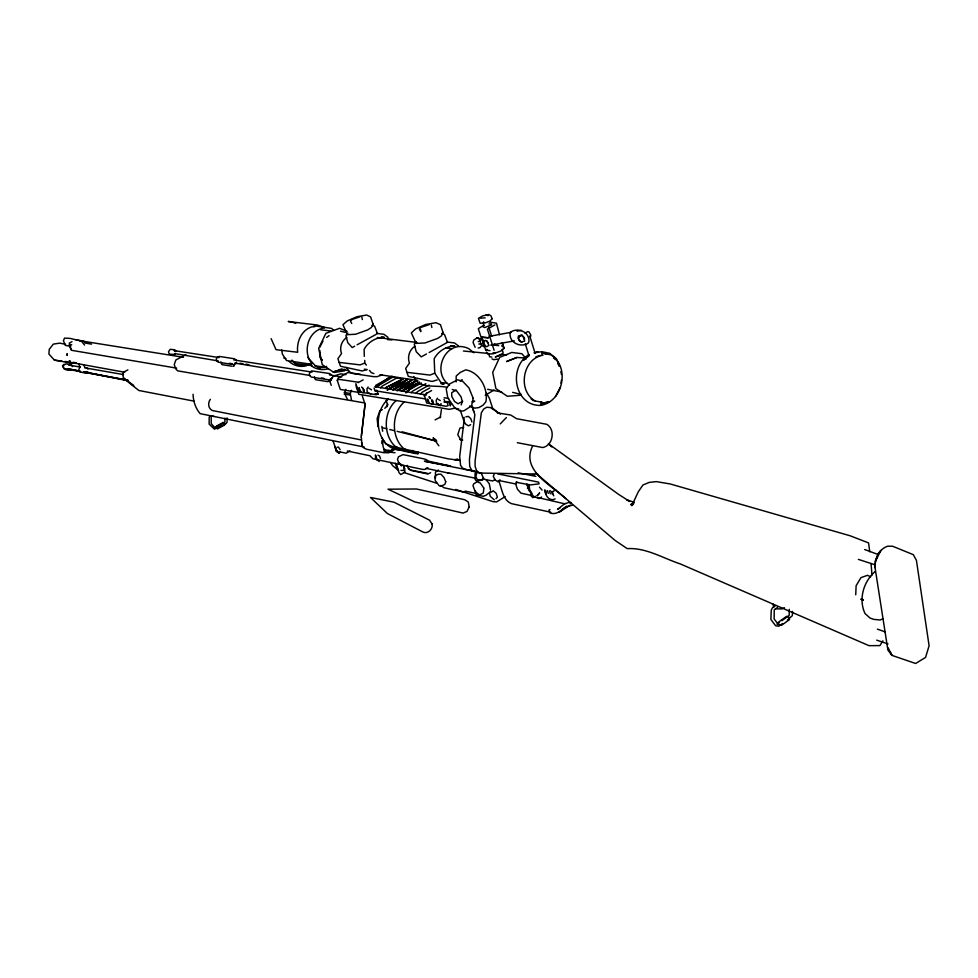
<?xml version="1.0" encoding="UTF-8"?>
<svg xmlns="http://www.w3.org/2000/svg" width="978" height="978" viewBox="0 0 978 978"><rect width="100%" height="100%" fill="white"/><g stroke="black" fill="none" stroke-linecap="round" stroke-linejoin="round"><path stroke-width="1.47" d="M456.139 381.933L456.188 376.029L460.259 372.422L465.76 369.843C479.501 372.215 488.499 388.694 485.858 401.872L483.095 405.149L479.037 407.533L474.77 408.144L469.648 406.017M361.31 436.995L362.056 445.442L363.914 447.997L366.567 449.244L383.266 452.643L388.779 452.765L398.107 447.606M381.836 443.535L381.872 440.797M530.907 494.208L531.164 496.017L532.863 497.643L535.516 496.286M789.295 609.306L789.209 615.358L781.899 620.663M792.461 611.409L792.376 615.627L787.4 620.064M855.726 594.807L856.117 585.712L860.97 577.631L867.449 575.333L870.701 576.775M875.053 567.643C874.515 558.951 879.002 548.902 887.792 546.189L892.608 546.237L913.305 554.66L916.435 560.382L929.1 645.773L925.543 657.424L915.652 663.487L891.899 655.37L887.89 650.04L875.053 567.643L875.542 560.076M778.5 623.267L778.598 622.057L786.532 616.384L788.781 616.935L789.515 619.587L781.581 625.284L779.344 624.71M355.87 383.608L356.518 387.74M483.376 324.146L483.609 321.811M450.907 403.694L450.357 405.907L449.244 402.52L443.939 401.909M361.481 435.503L365.026 404.232L362.361 396.066M383.217 439.574L382.716 444.061L383.425 447.985L385.259 450.051L389.623 450.369M386.97 406.75L387.312 403.755M361.175 437.166L365.112 404.134M440.21 417.753L441.42 409.611M560.956 383.131L561.47 380.185M529.11 484.538L529.636 489.623L531.898 493.328M530.516 336.787L530.822 335.124L529.037 332.007L527.973 331.542L524.868 333.095M476.689 473.12L475.895 476.628L477.264 479.575L481.298 480.235L483.584 477.851M344.733 392.655L345.809 389.366M461.188 404.916L462.337 401.445L461.017 396.75L456.628 390.907L452.252 389.476M337.3 380.32L338.144 377.985L348.046 372.496L360.809 374.44M875.481 561.25L878.244 553.682L880.848 550.443L876.141 559.893M350.295 393.559L351.493 390.308M464.147 417.361L463.816 420.956L465.699 424.183L468.572 425.882L470.638 424.66M532.521 446.261C520.516 470.369 552.374 485.98 565.956 498.694M441.115 403.572L440.222 405.515L436.591 403.401L436.188 400.21L437.557 398.144M210.05 415.674L209.194 417.374L209.133 424.11L214.451 429.171L226.101 423.511L227.092 422.227L227.03 417.924M236.517 362.153L235.576 363.975L233.693 364.66L218.204 362.178L216.468 360.589L216.407 358.681L217.593 356.848L219.512 356.457L234.365 358.755L236.15 359.953M331.322 378.731L329.904 381.481L331.261 385.356M555.528 396.506L560.198 387.545M319.598 347.545L322.997 341.126M475.944 472.154L475.039 473.841L475.174 479.489L476.152 480.785M210.356 399.305C207.617 402.691 208.131 408.559 212.324 410.528L360.674 439.831M483.487 478.425L482.582 480.027L476.885 480.931M368.107 387.007L366.921 389.012L367.263 392.044L370.735 394.048M882.877 640.81L879.919 645.602L868.953 645.651L680.187 563.878C662.937 558.193 645.993 547.484 627.265 548.634L615.174 540.492L535.443 472.826M332.532 377.215L329.904 381.481L333.192 376.151L340.882 373.853L345.931 374.635M490.443 491.897L489.501 493.267L490.247 496.311L494.232 499.831M494.232 473.707L493.303 476.469L495.333 480.149L497.936 481.653L499.892 480.406M416.212 341.628L414.281 344.146L416.212 351.689L421.237 356.872L426.481 353.975M481.787 345.332L479.917 347.703L478.144 348.034M482.484 337.618L480.308 340.381L480.626 343.999L483.743 346.774M347.887 333.082L345.882 335.466L347.752 342.667L352.239 347.569L354.672 346.188M87.812 371.774L85.575 373.107L79.756 371.909L78.656 370.161L79.854 367.117L78.766 363.84M384.782 408.303L387.936 404.77L386.09 400.723L388.217 398.572M380.638 387.863L382.3 386.017L397.471 377.581L401.298 378.804M406.017 392.985L408.584 390.173L421.347 382.997M411.335 392.753L413.046 390.87L425.846 383.682M415.821 393.474L417.545 391.579L429.085 385.1M420.344 394.195L422.068 392.3L429.77 387.96M426.628 393.022L424.024 395.87L426.53 394.452M404.305 401.958C387.264 416.408 392.361 453.67 418.291 453.694L409.085 451.249L415.002 452.68L418.67 452.374M396.176 400.601C379.036 415.124 384.476 451.702 410.124 451.958L404.11 450.662M388.132 399.256C371.029 413.706 376.518 450.1 402.031 450.345L396.041 449.061M495.98 498.658L497.362 497.191L496.213 493.352L493.267 490.809L491.457 492.093M64.059 364.244L62.568 365.796L63.973 368.596L80.404 371.603M500.259 423.89L506.347 417.582M633.597 503.817L631.788 505.663L638.304 491.775L642.925 485.015L649.196 482.411L656.324 481.616L670.199 483.963L850.151 535.785L868.55 542.912L869.772 551.775M484.342 325.283L482.863 326.738L484.733 327.544L491.604 324.892L491.311 323.828L488.89 323.962M875.322 571.396C863.562 581.372 858.232 599.294 865.029 613.536L869.992 618.023L873.672 619.355L880.09 620.015L882.853 618.732M529.098 354.525C507.985 366.933 514.196 406.225 540.651 405.393C563.242 401.738 570.382 366.493 550.614 354.672L541.678 352.985L549.257 354.513M460.198 381.188L462.166 379.598M529.257 355.625L523.413 360.283L528.866 355.356L525.247 343.718M490.797 491.469L486.054 495.235L483.23 496.311L476.225 494.782L475.442 490.858M414.929 346.224C409.379 349.782 407.203 356.897 409.427 363.034L405.674 368.474L406.958 372.325L429.99 375.087L434.77 373.131L434.159 358.84C437.912 351.395 446.457 345.931 454.856 346.188L450.528 345.662M346.835 337.496C341.469 340.833 339.329 347.667 341.53 353.535L337.899 358.718L339.158 362.398L360.136 364.892L364.782 363.034L364.733 360.356M500.051 480.064L497.936 481.653L499.196 480.736M326.664 337.41L329.073 335.637M779.454 622.436L777.021 624.196L778.402 624.539L774.124 618.94L774.258 609.771L777.571 607.424M418.547 383.009L405.882 392.129L419.097 382.716M397.141 390.662L411.982 380.002L394.403 389.085L411.445 380.528L397.105 390.699M401.542 391.359L416.396 380.674L398.792 389.782L415.858 381.2L401.506 391.408M782.522 623.561L778.867 626.189L775.64 625.773L770.884 619.453L771.251 610.162L772.424 607.803L774.882 606.054M390.246 376.726L375.528 387.215L389.77 377.251M462.716 401.286L458.046 403.767L454.562 401.493L451.775 396.396L451.677 392.74L456.164 389.953M438.499 470.002L435.467 472.129L435.503 477.924M566.568 506.225C561.665 509.954 556.604 515.504 549.819 512.9L548.951 510.161L549.978 509.514M552.215 492.044L555.7 489.685M541.58 497.007L539.171 498.572L533.719 496.543L528.743 490.161L526.971 484.073M565.052 503.413L557.521 509.416L560.443 507.594M351.518 400.124L350.491 394.733M570.418 505.064L559 512.276L565.675 506.849L572.533 505.198M555.125 498.902C550.003 501.763 545.076 496.054 545.418 490.993M430.613 472.692L427.985 474.012L411.115 470.442L408.388 468.78L407.227 465.345M505.198 496.604L496.653 501.897L493.156 501.69L455.76 489.465M495.039 479.489L492.582 480.993L483.902 479.196L481.274 473.266M71.7 369.586C68.863 371.261 61.773 369.757 63.533 365.344L66.052 363.828L71.382 364.928L72.58 366.579M485.21 395.308L494.073 390.026M569.795 503.071L570.92 502.399M401.322 465.956L402.19 465.442M377.105 386.334L393.156 376.933L396.97 378.156M338.975 453.058L335.552 449.049L335.332 446.689L336.102 451.359L338.975 453.058L340.21 452.337M527.338 488.108L528.707 487.313L526.763 484.575M350.026 450.919L346.09 453.205L339.403 451.799M427.826 467.704L424.843 469.428L422.52 469.391L401.542 464.966L399.293 463.816L397.484 459.623L398.474 456.787L403.009 454.623L424.318 458.951L426.811 459.831L428.266 461.763M501.531 345.992L502.814 345.271L501.983 342.63M519.367 336.261L518.23 338.144L519.012 340.393L521.078 341.945L524.587 341.188L524.391 337.826L521.861 334.806L518.352 336.151L518.426 338.437L520.296 341.383L522.069 342.007M426.469 393.474L431.604 390.54M484.012 325.148L478.328 328.657L481.066 337.288L488.621 337.813L481.579 336.994L485.736 350.112L487.02 349.378M357.117 344.794L376.188 334.342M634.196 502.643L630.614 504.672L633.279 503.841M494.892 324.904L487.386 329.146L494.086 350.258M375.638 385.405L392.068 376.163M358.168 382.655L363.168 379.867M390.173 450.748L396.665 447.142M397.545 447.325L389.757 451.64L386.334 451.983L383.828 451.041M329.195 380.955L327.874 381.677L315.405 379.672L314.427 376.848M429.11 352.532L447.484 342.349L444.464 334.415L441.689 333.461M309.818 364.158C303.522 368.144 294.525 366.505 289.231 361.554M233.106 366.42L234.365 365.735M435.1 419.904L440.675 416.934M71.993 341.689L69.328 343.095L70.013 344.843M127.886 369.88L124.072 371.872L122.702 373.889L123.485 378.303L138.839 390.479L194.047 401.139M185.857 354.708L175.918 359.928L174.231 364.611L175.93 369.158L177.666 370.845L364.721 402.948M382.312 409.599L379.831 410.894L377.129 418.596L377.985 426.604M419.586 381.995L403.205 390.479L417.667 383.193M71.7 344.684L69.56 345.772L71.321 350.271L176.676 368.144M326.579 366.371L324.341 367.496L317.85 367.569M472.398 402.3L474.746 401.188L472.154 401.567M499.917 354.88L495.296 357.007L500.932 355.014L503.144 353.034L502.264 349.427M784.442 607.717L781.703 608.964L775.481 608.768M550.259 490.663L549.44 491.029L550.308 493.78M516.836 357.471L506.58 361.542L516.836 357.471L526.311 358.034M535.614 352.691L541.702 351.664L549.673 353.278L556.311 358.706L559.514 366.212M478.242 341.64L480.809 340.65M330.894 379.122L328.938 379.867L311.187 377.031L309.403 375.332L309.549 372.838L311.566 370.87L329.672 373.535L331.518 374.819M382.19 374.867L377.019 376.677L373.449 376.64L352.153 373.376L348.791 371.359L346.444 367.422M569.392 502.215L564.832 503.853L537.839 497.557M548.303 401.603L540.675 404.097L549.66 401.811M536.861 352.129L538.206 351.701L534.025 352.801M535.895 356.811L539.99 355.491M492.594 344.745L494.917 343.999M341.591 369.281L333.119 371.933L322.251 364.66L318.657 348.425L325.882 333.315L339.598 328.29L347.129 331.408M376.774 390.136L378.119 394.122L376.114 394.733L358.388 391.762L356.383 385.332M437.19 379.953L432.093 381.444L408.291 376.347L407.019 372.508M328.376 368.694C322.19 370.638 314.757 369.281 310.05 364.696M324.513 327.985C308.266 329.806 302.08 351.835 311.921 363.706L311.248 364.268L286.517 360.552L282.373 354.073L281.713 350.038M345.002 369.195L333.119 371.933L334.476 372.435L344.659 370.833M359.831 316.86L352.056 319.439L350.491 321.224L351.762 323.498M429.049 324.684L420.882 327.373L419.379 329.256L420.784 331.652L420.748 329.769M362.532 392.704L364.097 392.386L364.036 389.623M175.221 354.415L170.637 354.293L169.108 353.633L168.46 351.787L170.233 349.293L174.683 349.794L175.942 350.784M485.186 317.874L480.381 318.143M463.682 427.362L459.953 428.058L457.765 434.697L460.724 439.77M488.963 336.432L511.115 332.288M517.032 331.187L521.457 330.356M465.87 416.848L468.352 416.384L470.797 418.694L471.958 421.983M457.643 459.183L454.758 459.709L447.961 458.792L391.86 446.298L385.699 443.78L381.738 437.618M490.736 345.136L514.367 340.882M431.225 404.024L432.973 403.718L432.887 400.821M492.912 352.96L495.394 352.569M497.545 359.073L493.707 359.684L491.971 358.877M337.3 447.239L338.412 447.08L340.148 449.684M342.606 369.207L338.571 369.733L348.84 370.503M300.686 364.611L297.948 364.88L303.461 365.124M71.761 363.437L75.905 363.058M408.083 450.968L412.973 450.552M404.904 448.951L398.804 449.464L392.924 448.034M521.115 395.222L507.337 396.261L495.907 388.621L492.704 372.471L499.66 357.361L511.775 352.447L521.885 353.73L526.36 358.877M457.826 459.513L454.758 459.709L460.173 460.479M314.696 326.762L311.786 326.848C301.297 330.283 296.432 341.933 297.679 352.276L276.016 349.672L271.138 338.657M395.026 452.765L388.107 451.922M214.268 416.481L211.981 416.017M478.89 344.048L481.787 344.06M447.227 387.374C436.689 384.66 418.425 389.525 413.89 376.506M65.575 344.28L59.646 343.144L53.338 344.122L49.267 349.305L48.9 354.024L54.426 360.136L69.658 362.814L75.758 362.911M537.802 474.024L482.802 473.107L479.171 472.802L476.518 470.491L475.112 466.396L475.1 460.919L481.335 412.85L483.633 409.061L486.751 407.239L490.357 407.545L500.43 414.073M520.357 335.674L521.922 335.723M69.658 362.814L76.211 363.07M304.843 365.173L298.559 364.843L294.904 363.082L291.896 360.112M387.508 339.635L391.995 339.892M485.919 315.05L488.156 315.637M487.839 353.4L463.425 351.016M532.814 474.611L534.477 474.746M441.005 382.594L446.799 383.083M330.821 330.98L320.625 329.794M500.822 354.317L506.592 354.928M489.55 322.043L496.457 323.18L499.489 334.745M311.982 365.564L295.955 363.779L293.424 362.166M314.904 365.894L326.566 367.19M494.465 345.136L498.707 345.65M314.06 325.735L331.408 328.363L333.718 330.124M376.787 333.4L383.951 334.293L387.838 337.202L388.559 339.415M447.154 342.043L454.525 342.96L458.499 345.992M541.36 355.038L542.998 355.246C522.484 358.425 517.276 390.821 535.088 400.931M381.298 337.007L384.293 337.373C376.175 337.092 367.826 342.214 364.122 349.39L364.293 356.395M485.736 350.112L489.978 350.637M377.264 337.496L416.799 342.459M54.426 360.136L61.944 361.078M64.951 361.457L67.959 361.823M447.997 401.53L449.66 401.75M73.008 362.325L75.868 362.728M491.836 357.092L489.623 356.774L488.56 353.449M364.342 369.146L367.178 369.562L362.202 370.968L340.491 366.249L339.219 362.581M441.127 383.718L444.024 384.158L441.347 383.193L434.831 373.315M379.855 374.721L417.789 380.442M358.315 382.239L338.804 379.317L337.263 380.43L340.307 389.44L358.889 392.447M540.431 401.97L542.069 402.215L534.844 400.943M219.06 357.569L174.145 350.613L175.465 351.615M233.828 359.953L312.104 372.092M344.146 394.085L350.381 395.051M239.916 363.241L242.923 363.718M245.918 364.195L248.925 364.672M229.329 363.303L232.141 363.743M321.346 377.948L324.121 378.388M374.77 386.689L426.053 394.867M444.159 397.753L448.682 398.474M79.67 340.662L183.485 357.288M231.7 366.188L221.872 364.598L220.906 361.958M497.447 412.899L510.712 415.027L516.592 418.694L546.714 424.293C555.785 429.489 552.973 445.699 542.68 447.545L517.338 442.704M374.598 390.674L425.846 398.987M317.789 367.789L320.271 368.193L315.821 366.249L307.679 357.41M234.732 363.082L309.83 375.454M375.197 393.645L378.119 394.122M458.694 408.914L454.587 408.242L449.22 409.33L358.755 394.281L356.53 387.484M70.758 346.334L65.281 345.417L63.46 340.747L64.511 338.119L70.061 338.388L81.406 341.114L84.573 345.051M344.158 392.447L350.014 393.425M521.286 394.415L512.631 392.361M174.805 353.584L218.338 360.943M68.521 365.014L80.392 367.08M84.854 367.85L123.46 374.574M292.104 322.141L288.241 321.469L317.471 325.038L324.39 327.447M501.653 392.068L487.631 389.305M329.366 374.855L341.64 376.995M91.541 344.146L85.074 343.021L83.766 341.175L75.807 339.769M69.181 362.141L124.671 372.239M83.387 372.153L128.204 380.356L83.729 371.811M426.689 460.736L450.442 466.066L424.379 461.213L475.161 471.457M459.782 439.55L462.741 440.1M79.267 370.968L67.396 368.706L80.599 371.347M445.956 347.777L451.763 348.889M83.546 371.933L127.702 380.674M447.349 472.667L476.31 478.364M518.12 472.826L535.846 476.347M427.826 473.462L410.185 469.953L409.11 468.768M497.631 473.865L538.523 482.117L539.074 483.878L530.223 484.929L516.042 482.252L516.787 481.787L516.054 484.049L498.89 480.516M475.552 471.384L465.173 469.281L462.447 467.973L460.54 465.247L459.697 456.433L463.988 421.176L460.21 410.137M364.244 447.056L200.135 413.645C195.551 408.388 193.204 401.176 193.082 394.281M481.873 473.523L472.227 471.041L469.697 466.469L469.428 459.428L474.856 414.635L472.252 406.579M347.251 451.041L369.977 455.748L373.021 458.816L400.821 464.623M448.156 465.589L450.601 466.103M425.956 468.352L448.841 473.132M400.931 470.394L404.354 470.418L404.843 469.085L403.596 465.418M476.372 493.535L465.308 491.139L463.78 492.068L443.951 487.741L440.882 485.394M550.846 512.252L511.494 503.646C503.022 500.259 502.093 489.721 499.306 482.325M531.188 495.394L521.005 493.156L517.399 489.171L516.029 485.027M340.54 331.2L345.393 332.386M400.956 449.635L406.86 451.066M382.398 427.692L386.811 428.792M389.745 429.525L394.158 430.613M397.105 431.347L436.811 441.2L402.154 431.836M481.372 339.293L477.215 337.985L481.372 339.293L476.787 338.058L473.731 340.063L473.095 342.581L475.174 347.288M283.828 358.034L285.906 358.608M858.342 559.367L875.42 564.942M877.388 629.147L885.31 631.91M863.33 599.807L860.836 599.123L863.403 600.052M403.987 472.545L437.068 483.364M878.158 554.502L864.686 549.55M634.062 502.24L626.861 499.844L629.453 501.408M876.704 640.162L887.987 643.915M293.327 322.557L295.784 323.388M373.865 373.596L371.261 372.667L369.501 370.369M372.153 325.283L374.623 326.163L377.459 333.73M383.841 449.623L385.711 450.503M378.021 455.235L379.488 455.931L380.515 458.523M379.232 461.494L375.503 458.401L375.479 454.953L377.227 460.076M398.547 470.491L392.777 465.797L390.479 462.484M438.425 399.513L440.259 400.577M368.975 388.327L371.567 389.843M629.587 501.408L618.499 494.306L548.352 443.719M347.508 399.476L344.745 393.828M436.212 440.076L433.095 437.826L438.865 445.821M772.241 603.866L775.016 605.761L773.219 604.392L773.671 607.399M449.599 385.149C430.283 372.581 446.017 337.667 468.743 348.645L473.902 352.752M126.431 379.892L133.301 385.32M531.103 398.816L533.45 400.687M131.651 384.22L134.047 386.114M553.462 357.948L555.577 359.672M549.489 444.966L551.788 446.958M124.145 378.083L125.673 379.464M498.621 413.181L492.594 408.181L489.538 398.657L486.445 393.095M486.359 341.188L487.949 342.728M86.59 367.655L87.971 369.085M361.579 387.019L363.217 388.755M430.296 398.095L429.024 396.701L430.406 398.608M539.489 487.178L542.105 490.064M398.376 469.856L396.848 468.095L395.185 463.217M336.456 450.149L337.263 451.078M322.227 360.038L320.417 357.887L319.83 350.503M486.005 479.636L489.281 483.67L490.54 490.161M364.843 363.217L366.347 365.1M484.526 345.405L483.046 343.437L482.863 339.647M321.982 360.149L320.417 357.887L320.356 355.173M486.433 352.08L487.606 354.048L493.181 353.804L500.919 351.004L503.768 348.474L503.694 346.909M551.445 491.433L552.313 494.196M547.411 490.601L548.279 493.364M546.286 492.949L545.418 490.198M557.815 363.559L559.306 366.163M373.987 388.156L375.43 390.894M83.631 364.892L85.025 367.594M443.939 399.379L445.406 402.239M890.066 651.666L891.899 655.37L888.232 647.949M428.706 401.665L427.582 399.012L427.496 400.674L429.318 403.107M69.194 344.28L70.942 348.767M363.339 390.344L364.097 392.386L363.034 388.376M431.799 400.515L432.973 403.718L431.921 399.525M333.082 441.005L335.87 448.988M523.291 336.97L524.086 339.28M357.166 387.398L358.461 391.188M403.547 467.032L405.051 471.885L400.809 474.574L399.036 472.704L396.689 464.88M446.775 401.445L448.144 405.613L446.078 406.261L426.652 402.997L424.635 396.273M552.326 491.604L553.682 495.822M471.934 406.017L473.719 411.567M488.67 326.774L491.714 336.408M529.77 336.029L535.174 353.486M544.526 489.966L545.822 494.196M211.187 417.031L211.236 423.657L215.233 428.009L214.549 427.863L224.94 422.08L224.903 418.119M361.53 442.411L362.092 444.611M502.741 343.901L503.768 348.474L503.144 344.989M431.31 325.026L431.86 327.52M361.897 317.178L362.361 319.561M560.883 371.652L561.433 374.452M381.909 426.384L382.667 431.261M871.056 563.511L871.985 575.137M432.142 524.086C433.144 529.11 427.655 534.575 422.765 531.934L387.386 513.511L370.503 497.472L393.987 502.191L429.586 520.21L432.142 524.086M359.085 387.924L358.938 389.488L360.772 391.836L359.085 387.924M483.804 488.071L483.352 493.01L479.623 494.905L475.332 491.934L472.985 485.699L473.743 483.792L477.093 481.787L480.247 482.973L483.804 488.071M67.164 353.853L67.213 355.417L67.164 353.853M473.181 398.364L471.543 405.919L463.902 410.809L460.687 411.261L454.807 407.899L447.777 397.814L446.212 388.804L449.55 383.999L457.606 379.806L462.594 381.212L468.927 387.875L473.181 398.364M469.208 506.836L467.032 511.421L463.034 513.083L414.733 501.897L388.009 489.196L416.445 488.988L464.807 499.758L468.279 502.007L469.208 506.836M445.736 481.726L444.868 484.391L440.699 486.359L439.183 485.748L435.418 480.821L434.733 477.582L435.467 475.65L438.315 474.171L440.956 474.208L443.975 477.46L445.736 481.726M484.073 341.322L483.902 343.645L485.626 346.188L486.702 346.689L488.939 345.417L486.983 340.784L485.198 340.43L484.073 341.322M442.961 332.288L441.555 335.784L437.826 338.339L425.075 342.948L416.163 343.376L411.347 332.887L415.65 328.889L425.797 324.464L436.066 322.728L440.491 324.733L442.961 332.288M510.748 332.031L510.064 333.694C509.416 343.058 521.066 347.96 528.254 343.095L528.951 341.432C529.648 331.994 517.961 327.129 510.748 332.031M373.095 324.121L371.469 327.422L367.801 329.855L355.613 334.244L347.349 334.684L342.948 324.696L347.288 320.906L357.068 316.689L366.689 315.026L370.589 316.896L373.095 324.121M539.526 493.095L537.191 495.699L539.526 493.095M492.117 318.779L489.954 321.065L485.699 322.728L480.149 323.266L478.462 318.339L482.509 315.955L488.792 314.513L490.98 315.857L492.117 318.779M403.205 378.682L387.19 390.149L402.691 379.207L385.711 387.704L403.205 378.682M407.581 379.342L392.765 389.965L407.056 379.867L390.039 388.388L407.581 379.342M216.431 426.163L216.15 427.386L217.458 428.951L224.647 424.941L224.524 424L223.204 422.435L216.431 426.163M519.379 336.481L518.548 336.738L520.553 336.163L519.379 336.481M440.222 405.515L436.591 403.401L440.222 405.515M70.22 361.359L69.279 360.686L70.257 362.092L70.22 361.359M401.542 464.966L398.364 462.533L401.542 464.966"/></g></svg>
